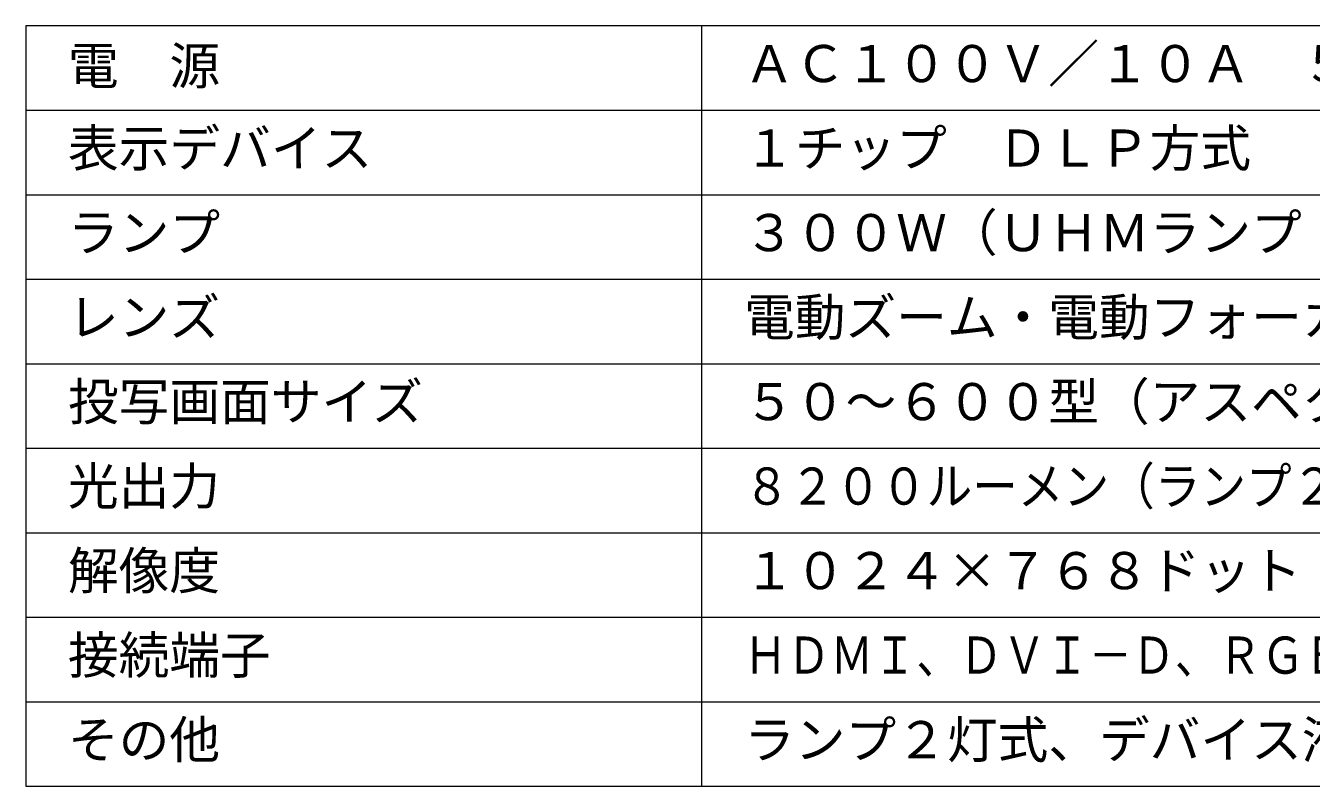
# Model space of a CAD drawing. Units: millimetres, scale not verified. Extents: x -63 to 62, y -57 to 57.
# Drawn here: x -62.5 to 13.5, y -56.5 to -11.5 of the extents above; entities that cross this region are included whole.
import ezdxf
from ezdxf.enums import TextEntityAlignment as Align

# ---------------------------------------------------------------- set-up
doc = ezdxf.new("R2010")
doc.units = ezdxf.units.MM
doc.header["$LTSCALE"] = 0.125
doc.layers.add('0-2_WAKU', color=1, linetype='Continuous', lineweight=18)
doc.layers.add('0-3_MOJI1', color=7, linetype='Continuous')
doc.styles.add('ＭＳ ゴシック', font='')
doc.styles.get('ＭＳ ゴシック').set_extended_font_data('MS Gothic')

msp = doc.modelspace()

# ---------------------------------------------------------------- linework, layer by layer
at = {"layer": '0-2_WAKU', "color": 4}
for p, q in [((-62.5243, -11.5321), (-62.5243, -56.5321)), ((62.4757, -11.5321), (-62.5243, -11.5321)), ((-22.5243, -56.5321), (-22.5243, -11.5321)), ((-62.5243, -56.5321), (62.4757, -56.5321))]:
    msp.add_line(p, q, dxfattribs=at)
at = {"layer": '0-2_WAKU'}
for p, q in [((-62.5243, -16.5321), (62.4757, -16.5321)), ((-62.5243, -21.5321), (62.4757, -21.5321)), ((-62.5243, -26.5321), (62.4757, -26.5321)), ((-62.5243, -31.5321), (62.4757, -31.5321)), ((-62.5243, -36.5321), (62.4757, -36.5321)), ((-62.5243, -41.5321), (62.4757, -41.5321)), ((-62.5243, -46.5321), (62.4757, -46.5321)), ((-62.5243, -51.5321), (62.4757, -51.5321))]:
    msp.add_line(p, q, dxfattribs=at)

# ---------------------------------------------------------------- texts
at = {"layer": '0-3_MOJI1', "style": 'ＭＳ ゴシック'}
for s, p in [('電\u3000源', (-60.0243, -15.6641)), ('ＡＣ１００Ｖ／１０Ａ\u3000５０／６０Ｈｚ', (-20.0243, -15.5321)), ('表示デバイス', (-60.0243, -20.5321)), ('１チップ\u3000ＤＬＰ方式', (-20.0243, -20.5321)), ('ランプ', (-60.0243, -25.5321)), ('３００Ｗ（ＵＨＭランプ\u3000２灯式）\u3000', (-20.0243, -25.5321)), ('レンズ', (-60.0243, -30.5321)), ('電動ズーム・電動フォーカスレンズ', (-20.0243, -30.5321)), ('投写画面サイズ', (-60.0243, -35.5321)), ('５０～６００型（アスペクト比４：３）', (-20.0243, -35.5321)), ('光出力', (-60.0243, -40.5321)), ('解像度', (-60.0243, -45.5321)), ('１０２４×７６８ドット', (-20.0243, -45.5321)), ('接続端子', (-60.0243, -50.5321)), ('その他', (-60.0243, -55.5321)), ('ランプ２灯式、デバイス液冷方式、エコフィルター', (-20.0243, -55.5321))]:
    msp.add_text(s, height=2.199, dxfattribs=at).set_placement(p, align=Align.BOTTOM_LEFT)
for s, width, p in [('８２００ルーメン（ランプ２灯、ノーマルモード時）', 0.9, (-20.0243, -40.5321)), ('ＨＤＭＩ、ＤＶＩ－Ｄ、ＲＧＢ、ビデオ／Ｓビデオ、ＬＡＮ', 0.85, (-20.0243, -50.5321))]:
    msp.add_text(s, height=2.199, dxfattribs=dict(at, width=width)).set_placement(p, align=Align.BOTTOM_LEFT)

doc.saveas('drawing.dxf')
